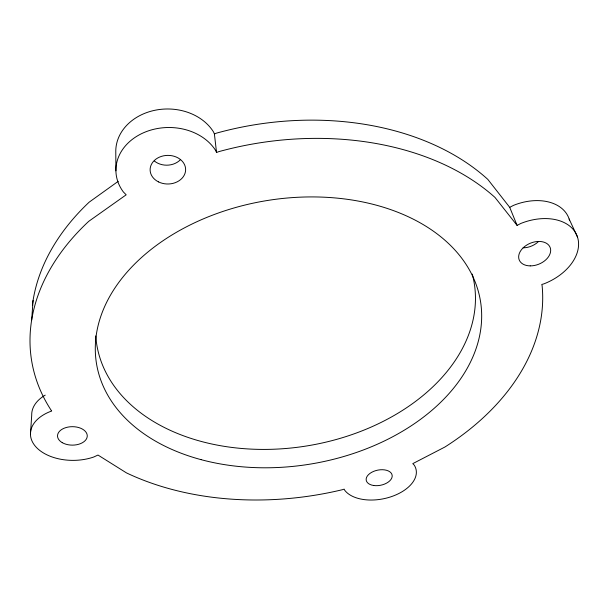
<?xml version="1.0" encoding="UTF-8"?>
<svg xmlns="http://www.w3.org/2000/svg" width="609" height="609" viewBox="0 0 609 609"><rect width="100%" height="100%" fill="white"/><g stroke="black" fill="none" stroke-linecap="round" stroke-linejoin="round"><path stroke-width="0.91" d="M30.45 434.461L31.714 415.178A41.854 26.56 0.3 0 1 45.211 395.15M31.683 319.915L33.069 300.435M118.207 181.33L89.165 202.165A253.648 178.513 -9.2 0 0 32.384 305.276M216.545 152.516L215.677 150.53A52.732 42.455 -0.8 0 0 143.222 132.891A52.732 42.455 -0.8 0 0 123.322 191.904L126.177 194.811L88.762 221.311A258.079 178.338 -9.2 0 0 51.559 410.885L51.674 411.006A42.531 26.461 0 0 0 36 446.983A42.531 26.461 0 0 0 93.725 457.016L97.988 455.052L126.459 472.889A258.079 178.338 -9.2 0 0 342.661 489.636L344.169 489.149L344.618 490.131A37.728 22.008 -11.5 0 0 392.257 496.335A37.728 22.008 -11.5 0 0 414.287 465.207L412.795 463.632L444.89 447.029A258.079 178.338 -9.2 0 0 542.109 285.629L541.766 284.472L543.921 283.847A47.601 32.323 -22.1 0 0 577.111 235.995A47.601 32.323 -22.1 0 0 520.893 223.434L517.087 225.391L494.972 197.415A258.079 178.338 -9.2 0 0 218.623 151.687L216.545 152.516L214.398 133.972L216.431 133.15A253.648 178.513 -9.2 0 1 487.809 179.381L509.718 207.342L513.448 205.4A46.764 32.33 -22.6 0 1 569.621 220.648M569.141 219.012L577.439 236.924M214.398 133.972L213.546 131.993A51.689 42.257 -0.4 0 0 155.059 110.244A51.689 42.257 -0.4 0 0 115.779 151.961L115.908 170.84M509.718 207.342L517.087 225.391M472.272 274.088A191.218 133.729 -9.2 0 1 307.469 445.826A191.218 133.729 -9.2 0 1 95.758 335.909M180.515 159.604A17.41 14.243 -0.3 0 1 154.283 160.943M538.181 241.834A16.374 11.312 -22.6 0 1 523.101 247.817M201.016 459.635A194.515 133.538 -9.2 0 0 481.399 308.816A194.515 133.538 -9.2 0 0 183.035 228.619A194.515 133.538 -9.2 0 0 201.016 459.635M62.247 442.652A14.867 9.226 0 0 0 86.874 438A14.867 9.226 0 0 0 68.063 427.076A14.867 9.226 0 0 0 62.247 442.652M373.698 485.502A13.2 7.696 -11.5 0 0 392.15 475.286A13.2 7.696 -11.5 0 0 371.68 472.31A13.2 7.696 -11.5 0 0 373.698 485.502M530.218 265.882A16.664 11.305 -22.2 0 0 550.209 247.665A16.664 11.305 -22.2 0 0 523.565 247.452A16.664 11.305 -22.2 0 0 530.218 265.882M158.507 181.893A17.76 14.312 -0.7 0 0 185.623 170.063A17.76 14.312 -0.7 0 0 159.482 157.114A17.76 14.312 -0.7 0 0 158.507 181.893"/></g></svg>
